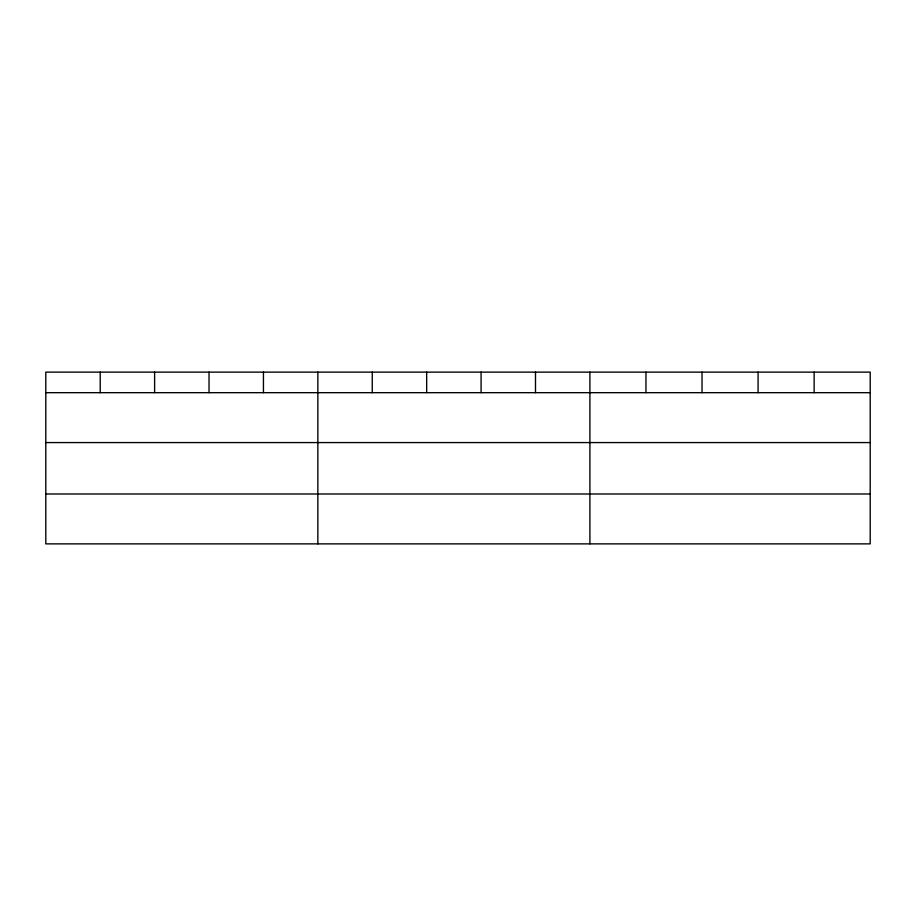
<?xml version="1.0" encoding="UTF-8"?>
<svg xmlns="http://www.w3.org/2000/svg" width="916" height="916" viewBox="0 0 916 916"><rect width="100%" height="100%" fill="white"/><g stroke="black" fill="none" stroke-linecap="round" stroke-linejoin="round"><path stroke-width="1.37" d="M870.2 442.577L870.2 372.125L45.8 372.125L45.8 543.875L870.2 543.875L870.2 442.577L45.8 442.577M45.8 392.678L870.2 392.678M45.8 493.987L870.2 493.987M814.141 372.125L814.141 392.678M758.082 372.125L758.082 392.678M702.022 372.125L702.022 392.678M645.963 372.125L645.963 392.678M589.904 372.125L589.904 543.875M535.494 372.125L535.494 392.678M481.083 372.125L481.083 392.678M426.673 372.125L426.673 392.678M372.262 372.125L372.262 392.678M317.852 372.125L317.852 543.875M263.442 372.125L263.442 392.678M209.031 372.125L209.031 392.678M154.621 372.125L154.621 392.678M100.21 372.125L100.21 392.678"/></g></svg>
